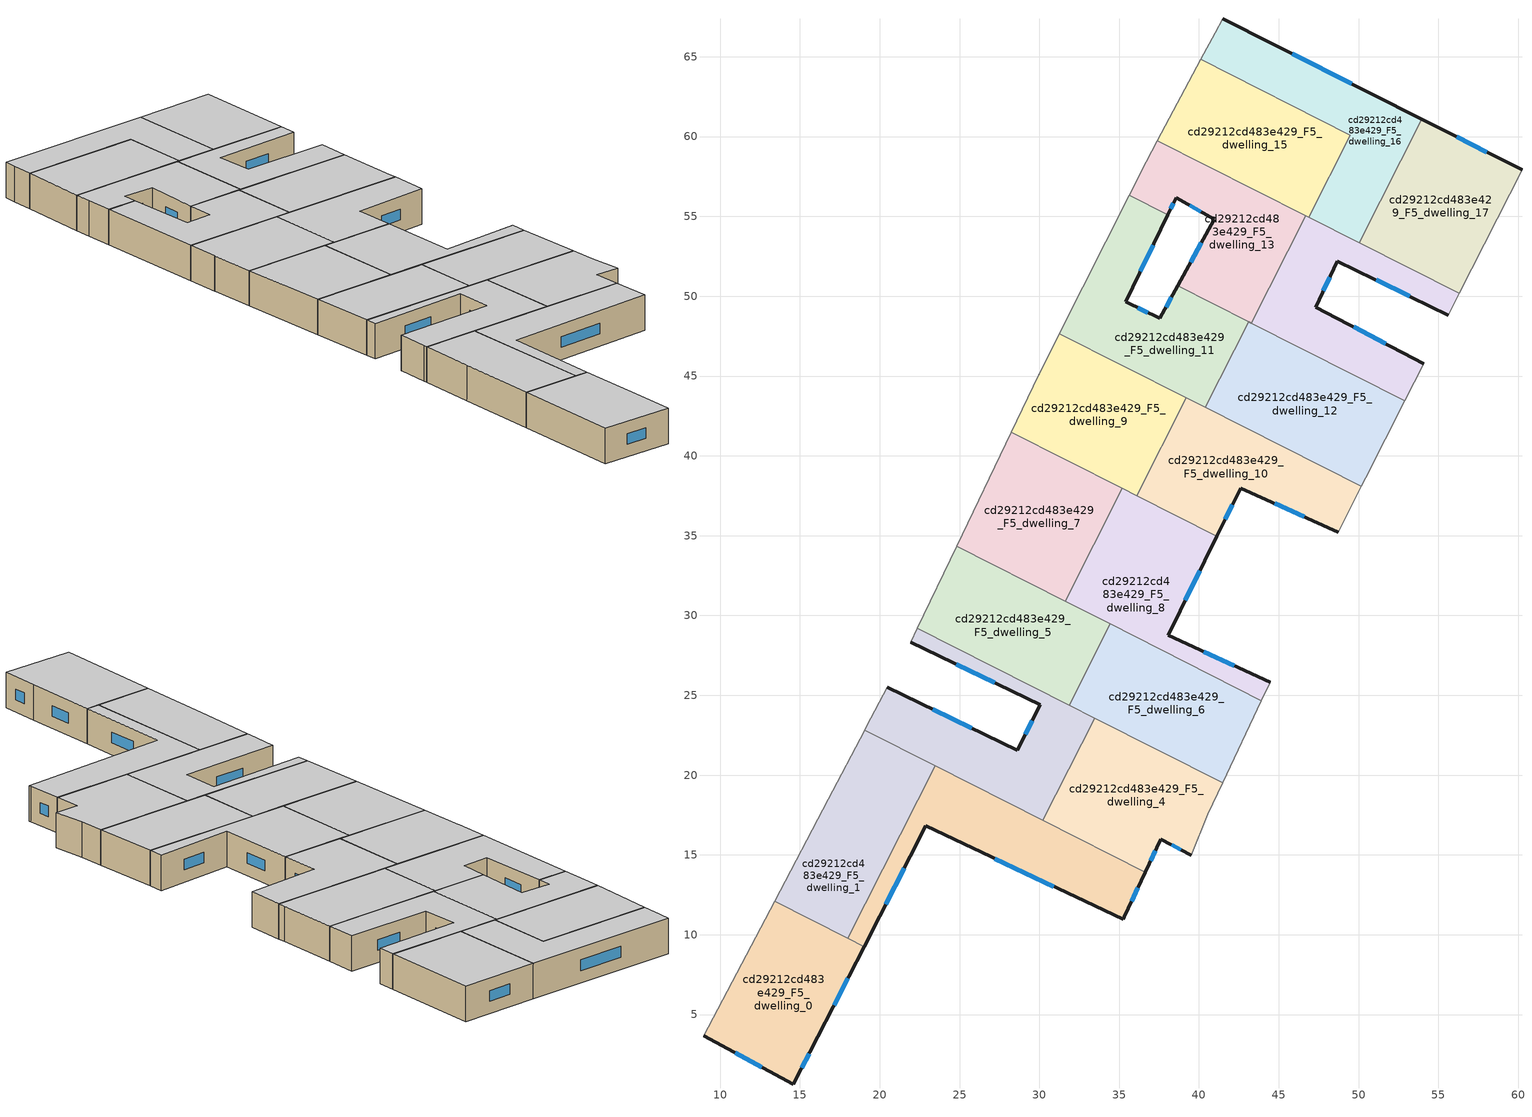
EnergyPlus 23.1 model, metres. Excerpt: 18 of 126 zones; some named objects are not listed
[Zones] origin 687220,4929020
cd29212cd483e429_F5_dwelling_0
 floor to cd29212cd483e429_F4_dwelling_0 (EU_floor_Construction): 19.02,9.26 16.12,3.6 14.59,0.63 8.96,3.66 13.42,12.1 z15
 wall outside (EU_wall_Construction): 8.96,3.66 14.59,0.63 16.12,3.6 19.02,9.26 z15:18
 wall adiabatic (EU_wall_Construction): 13.42,12.1 8.96,3.66 z15:18
 wall to cd29212cd483e429_F5_dwelling_1 (EU_wall_Construction): 18,9.78 13.42,12.1 z15:18
 wall to cd29212cd483e429_F5_dwelling_2 (EU_wall_Construction): 19.02,9.26 18,9.78 z15:18
 window (EU_Window_Construction): 17.14,5.59 18,7.28 / 15.13,1.68 15.59,2.56 / 10.94,2.6 12.62,1.7 z16.05:16.95
 ceiling to cd29212cd483e429_F6_dwelling_0 (EU_floor_Construction): 16.12,3.6 19.02,9.26 13.42,12.1 8.96,3.66 14.59,0.63 z18
cd29212cd483e429_F5_dwelling_1
 floor to cd29212cd483e429_F4_dwelling_1 (EU_floor_Construction): 23.47,20.58 18,9.78 13.42,12.1 16.78,18.48 19.05,22.82 z15
 wall adiabatic (EU_wall_Construction): 19.05,22.82 16.78,18.48 13.42,12.1 z15:18
 wall to cd29212cd483e429_F5_dwelling_2 (EU_wall_Construction): 18,9.78 23.47,20.58 z15:18
 wall to cd29212cd483e429_F5_dwelling_3 (EU_wall_Construction): 23.47,20.58 19.05,22.82 z15:18
 ceiling to cd29212cd483e429_F6_dwelling_1 (EU_floor_Construction): 18,9.78 23.47,20.58 19.05,22.82 16.78,18.48 13.42,12.1 z18
cd29212cd483e429_F5_dwelling_10
 floor to cd29212cd483e429_F4_dwelling_10 (EU_floor_Construction): 50.17,38.08 48.73,35.22 42.61,37.98 41.12,34.96 36.09,37.5 39.2,43.63 z15
 wall outside (EU_wall_Construction): 41.12,34.96 42.61,37.98 48.73,35.22 z15:18
 wall to cd29212cd483e429_F5_dwelling_9 (EU_wall_Construction): 39.2,43.63 36.09,37.5 z15:18
 wall adiabatic (EU_wall_Construction): 48.73,35.22 50.17,38.08 z15:18
 wall to cd29212cd483e429_F5_dwelling_8 (EU_wall_Construction): 36.09,37.5 41.12,34.96 z15:18
 wall to cd29212cd483e429_F5_dwelling_12 (EU_wall_Construction): 50.17,38.08 40.39,43.03 z15:18
 wall to cd29212cd483e429_F5_dwelling_11 (EU_wall_Construction): 40.39,43.03 39.2,43.63 z15:18
 window (EU_Window_Construction): 44.76,37.02 46.59,36.19 / 41.64,36.02 42.09,36.92 z16.05:16.95
 ceiling to cd29212cd483e429_F6_dwelling_10 (EU_floor_Construction): 48.73,35.22 50.17,38.08 39.2,43.63 36.09,37.5 41.12,34.96 42.61,37.98 z18
cd29212cd483e429_F5_dwelling_11
 floor to cd29212cd483e429_F4_dwelling_11 (EU_floor_Construction): 38.06,55.11 35.4,49.64 37.54,48.6 38.67,50.66 43.11,48.41 40.39,43.03 31.26,47.65 35.64,56.34 z15
 wall outside (EU_wall_Construction): 38.67,50.66 37.54,48.6 35.4,49.64 38.06,55.11 z15:18
 wall to cd29212cd483e429_F5_dwelling_13 (EU_wall_Construction): 38.06,55.11 35.64,56.34 / 43.11,48.41 38.67,50.66 z15:18
 wall to cd29212cd483e429_F5_dwelling_12 (EU_wall_Construction): 40.39,43.03 43.11,48.41 z15:18
 wall adiabatic (EU_wall_Construction): 35.64,56.34 31.26,47.65 z15:18
 wall to cd29212cd483e429_F5_dwelling_9 (EU_wall_Construction): 31.26,47.65 39.2,43.63 z15:18
 window (EU_Window_Construction): 36.33,51.56 37.13,53.2 / 36.79,48.97 36.15,49.28 / 38.28,49.94 37.94,49.32 z16.05:16.95
 ceiling to cd29212cd483e429_F6_dwelling_11 (EU_floor_Construction): 40.39,43.03 43.11,48.41 38.67,50.66 37.54,48.6 35.4,49.64 38.06,55.11 35.64,56.34 31.26,47.65 z18
cd29212cd483e429_F5_dwelling_12
 floor to cd29212cd483e429_F4_dwelling_12 (EU_floor_Construction): 52.89,43.45 50.45,38.64 50.17,38.08 40.39,43.03 43.11,48.41 z15
 wall adiabatic (EU_wall_Construction): 50.17,38.08 50.45,38.64 52.89,43.45 z15:18
 wall to cd29212cd483e429_F5_dwelling_14 (EU_wall_Construction): 52.89,43.45 43.28,48.32 z15:18
 wall to cd29212cd483e429_F5_dwelling_13 (EU_wall_Construction): 43.28,48.32 43.11,48.41 z15:18
 ceiling to cd29212cd483e429_F6_dwelling_12 (EU_floor_Construction): 50.45,38.64 52.89,43.45 43.11,48.41 40.39,43.03 50.17,38.08 z18
cd29212cd483e429_F5_dwelling_13
 floor to cd29212cd483e429_F4_dwelling_13 (EU_floor_Construction): 46.69,55.04 43.28,48.32 38.67,50.66 40.95,54.81 38.57,56.18 38.06,55.11 35.64,56.34 36.68,58.41 37.4,59.75 z15
 wall outside (EU_wall_Construction): 38.06,55.11 38.57,56.18 40.95,54.81 38.67,50.66 z15:18
 wall adiabatic (EU_wall_Construction): 37.4,59.75 36.68,58.41 35.64,56.34 z15:18
 wall to cd29212cd483e429_F5_dwelling_14 (EU_wall_Construction): 43.28,48.32 46.69,55.04 z15:18
 wall to cd29212cd483e429_F5_dwelling_15 (EU_wall_Construction): 46.69,55.04 37.4,59.75 z15:18
 window (EU_Window_Construction): 39.41,55.7 40.12,55.29 / 38.24,55.49 38.39,55.81 / 40.15,53.35 39.47,52.11 z16.05:16.95
 ceiling to cd29212cd483e429_F6_dwelling_13 (EU_floor_Construction): 43.28,48.32 46.69,55.04 37.4,59.75 36.68,58.41 35.64,56.34 38.06,55.11 38.57,56.18 40.95,54.81 38.67,50.66 z18
cd29212cd483e429_F5_dwelling_14
 floor to cd29212cd483e429_F4_dwelling_14 (EU_floor_Construction): 56.31,50.17 55.62,48.82 48.67,52.2 47.32,49.32 54.07,45.78 52.89,43.45 43.28,48.32 46.69,55.04 z15
 wall outside (EU_wall_Construction): 54.07,45.78 47.32,49.32 48.67,52.2 55.62,48.82 z15:18
 wall adiabatic (EU_wall_Construction): 55.62,48.82 56.31,50.17 / 52.89,43.45 54.07,45.78 z15:18
 wall to cd29212cd483e429_F5_dwelling_17 (EU_wall_Construction): 56.31,50.17 50.04,53.34 z15:18
 wall to cd29212cd483e429_F5_dwelling_16 (EU_wall_Construction): 50.04,53.35 46.88,54.95 z15:18
 wall to cd29212cd483e429_F5_dwelling_15 (EU_wall_Construction): 46.88,54.95 46.69,55.04 z15:18
 window (EU_Window_Construction): 51.11,51.02 53.19,50.01 / 47.8,50.33 48.2,51.19 / 51.71,47.02 49.69,48.08 z16.05:16.95
 ceiling to cd29212cd483e429_F6_dwelling_14 (EU_floor_Construction): 54.07,45.78 47.32,49.32 48.67,52.2 55.62,48.82 56.31,50.17 46.69,55.04 43.28,48.32 52.89,43.45 z18
cd29212cd483e429_F5_dwelling_15
 floor to cd29212cd483e429_F4_dwelling_15 (EU_floor_Construction): 49.49,60.09 46.88,54.95 37.4,59.75 40.12,64.84 z15
 wall to cd29212cd483e429_F5_dwelling_16 (EU_wall_Construction): 46.88,54.95 49.49,60.09 40.12,64.84 z15:18
 wall adiabatic (EU_wall_Construction): 40.12,64.84 37.4,59.75 z15:18
 ceiling to cd29212cd483e429_F6_dwelling_15 (EU_floor_Construction): 46.88,54.95 49.49,60.09 40.12,64.84 37.4,59.75 z18
cd29212cd483e429_F5_dwelling_16
 floor to cd29212cd483e429_F4_dwelling_16 (EU_floor_Construction): 53.96,61.09 50.04,53.34 46.88,54.95 49.49,60.09 40.12,64.84 41.01,66.51 41.47,67.38 z15
 wall outside (EU_wall_Construction): 53.96,61.09 41.47,67.38 z15:18
 wall adiabatic (EU_wall_Construction): 41.47,67.38 41.01,66.51 40.12,64.84 z15:18
 wall to cd29212cd483e429_F5_dwelling_17 (EU_wall_Construction): 50.04,53.34 53.96,61.09 z15:18
 window (EU_Window_Construction): 49.58,63.29 45.85,65.17 z16.05:16.95
 ceiling to cd29212cd483e429_F6_dwelling_16 (EU_floor_Construction): 50.04,53.34 53.96,61.09 41.47,67.38 41.01,66.51 40.12,64.84 49.49,60.09 46.88,54.95 z18
cd29212cd483e429_F5_dwelling_17
 floor to cd29212cd483e429_F4_dwelling_17 (EU_floor_Construction): 60.23,57.92 56.31,50.17 50.04,53.34 53.96,61.09 z15
 wall outside (EU_wall_Construction): 60.23,57.92 53.96,61.09 z15:18
 wall adiabatic (EU_wall_Construction): 56.31,50.17 60.23,57.92 z15:18
 window (EU_Window_Construction): 58.03,59.03 56.16,59.98 z16.05:16.95
 ceiling to cd29212cd483e429_F6_dwelling_17 (EU_floor_Construction): 56.31,50.17 60.23,57.92 53.96,61.09 50.04,53.34 z18
cd29212cd483e429_F5_dwelling_2
 floor to cd29212cd483e429_F4_dwelling_2 (EU_floor_Construction): 36.64,13.91 35.32,11.12 35.25,10.97 22.88,16.81 19.02,9.26 18,9.78 23.47,20.58 z15
 wall outside (EU_wall_Construction): 19.02,9.26 22.88,16.81 35.25,10.97 35.32,11.12 36.64,13.91 z15:18
 wall to cd29212cd483e429_F5_dwelling_4 (EU_wall_Construction): 36.64,13.91 30.22,17.16 z15:18
 wall to cd29212cd483e429_F5_dwelling_3 (EU_wall_Construction): 30.22,17.16 23.47,20.58 z15:18
 window (EU_Window_Construction): 27.22,14.77 30.92,13.02 / 20.37,11.91 21.53,14.17 / 35.79,12.1 36.18,12.93 z16.05:16.95
 ceiling to cd29212cd483e429_F6_dwelling_2 (EU_floor_Construction): 35.25,10.97 35.32,11.12 36.64,13.91 23.47,20.58 18,9.78 19.02,9.26 22.88,16.81 z18
cd29212cd483e429_F5_dwelling_3
 floor to cd29212cd483e429_F4_dwelling_3 (EU_floor_Construction): 33.47,23.57 30.22,17.16 19.05,22.82 19.19,23.08 20.46,25.49 20.47,25.51 28.61,21.56 30.04,24.4 21.94,28.32 22.36,29.2 z15
 wall outside (EU_wall_Construction): 21.94,28.32 30.04,24.4 28.61,21.56 20.47,25.51 z15:18
 wall adiabatic (EU_wall_Construction): 20.47,25.51 20.46,25.49 19.19,23.08 19.05,22.82 / 22.36,29.2 21.94,28.32 z15:18
 wall to cd29212cd483e429_F5_dwelling_4 (EU_wall_Construction): 30.22,17.16 33.47,23.57 z15:18
 wall to cd29212cd483e429_F5_dwelling_5 (EU_wall_Construction): 31.86,24.39 22.36,29.2 z15:18
 wall to cd29212cd483e429_F5_dwelling_6 (EU_wall_Construction): 33.47,23.57 31.86,24.39 z15:18
 window (EU_Window_Construction): 25.76,22.95 23.33,24.13 / 29.54,23.41 29.12,22.56 / 24.78,26.95 27.2,25.78 z16.05:16.95
 ceiling to cd29212cd483e429_F6_dwelling_3 (EU_floor_Construction): 30.22,17.16 33.47,23.57 22.36,29.2 21.94,28.32 30.04,24.4 28.61,21.56 20.47,25.51 20.46,25.49 19.19,23.08 19.05,22.82 z18
cd29212cd483e429_F5_dwelling_4
 floor to cd29212cd483e429_F4_dwelling_4 (EU_floor_Construction): 41.48,19.52 40.55,17.54 39.52,14.98 37.61,15.97 36.64,13.91 30.22,17.16 33.47,23.57 z15
 wall outside (EU_wall_Construction): 36.64,13.91 37.61,15.97 39.52,14.98 z15:18
 wall adiabatic (EU_wall_Construction): 39.52,14.98 40.55,17.54 41.48,19.52 z15:18
 wall to cd29212cd483e429_F5_dwelling_6 (EU_wall_Construction): 41.48,19.52 33.47,23.57 z15:18
 window (EU_Window_Construction): 38.28,15.63 38.85,15.33 / 36.98,14.63 37.27,15.25 z16.05:16.95
 ceiling to cd29212cd483e429_F6_dwelling_4 (EU_floor_Construction): 39.52,14.98 40.55,17.54 41.48,19.52 33.47,23.57 30.22,17.16 36.64,13.91 37.61,15.97 z18
cd29212cd483e429_F5_dwelling_5
 floor to cd29212cd483e429_F4_dwelling_5 (EU_floor_Construction): 34.43,29.47 31.86,24.39 22.36,29.2 24.82,34.34 z15
 wall to cd29212cd483e429_F5_dwelling_6 (EU_wall_Construction): 31.86,24.39 34.43,29.47 z15:18
 wall adiabatic (EU_wall_Construction): 24.82,34.34 22.36,29.2 z15:18
 wall to cd29212cd483e429_F5_dwelling_7 (EU_wall_Construction): 31.62,30.89 24.82,34.34 z15:18
 wall to cd29212cd483e429_F5_dwelling_8 (EU_wall_Construction): 34.43,29.47 31.62,30.89 z15:18
 ceiling to cd29212cd483e429_F6_dwelling_5 (EU_floor_Construction): 31.86,24.39 34.43,29.47 24.82,34.34 22.36,29.2 z18
cd29212cd483e429_F5_dwelling_6
 floor to cd29212cd483e429_F4_dwelling_6 (EU_floor_Construction): 43.92,24.67 41.48,19.52 31.86,24.39 34.43,29.47 z15
 wall adiabatic (EU_wall_Construction): 41.48,19.52 43.92,24.67 z15:18
 wall to cd29212cd483e429_F5_dwelling_8 (EU_wall_Construction): 43.92,24.67 34.43,29.47 z15:18
 ceiling to cd29212cd483e429_F6_dwelling_6 (EU_floor_Construction): 41.48,19.52 43.92,24.67 34.43,29.47 31.86,24.39 z18
cd29212cd483e429_F5_dwelling_7
 floor to cd29212cd483e429_F4_dwelling_7 (EU_floor_Construction): 35.19,37.96 31.62,30.89 24.82,34.34 28.24,41.48 z15
 wall to cd29212cd483e429_F5_dwelling_8 (EU_wall_Construction): 31.62,30.89 35.19,37.96 z15:18
 wall adiabatic (EU_wall_Construction): 28.24,41.48 24.82,34.34 z15:18
 wall to cd29212cd483e429_F5_dwelling_9 (EU_wall_Construction): 35.19,37.96 28.24,41.48 z15:18
 ceiling to cd29212cd483e429_F6_dwelling_7 (EU_floor_Construction): 31.62,30.89 35.19,37.96 28.24,41.48 24.82,34.34 z18
cd29212cd483e429_F5_dwelling_8
 floor to cd29212cd483e429_F4_dwelling_8 (EU_floor_Construction): 41.12,34.96 38.06,28.77 44.46,25.83 43.92,24.67 31.62,30.89 35.19,37.96 z15
 wall outside (EU_wall_Construction): 44.46,25.83 38.06,28.77 41.12,34.96 z15:18
 wall adiabatic (EU_wall_Construction): 43.92,24.67 44.46,25.83 z15:18
 wall to cd29212cd483e429_F5_dwelling_9 (EU_wall_Construction): 36.09,37.5 35.19,37.96 z15:18
 window (EU_Window_Construction): 39.13,30.94 40.05,32.79 / 42.22,26.86 40.31,27.74 z16.05:16.95
 ceiling to cd29212cd483e429_F6_dwelling_8 (EU_floor_Construction): 43.92,24.67 44.46,25.83 38.06,28.77 41.12,34.96 35.19,37.96 31.62,30.89 z18
cd29212cd483e429_F5_dwelling_9
 floor to cd29212cd483e429_F4_dwelling_9 (EU_floor_Construction): 39.2,43.63 36.09,37.5 28.24,41.48 29.97,45.08 29.98,45.12 31.26,47.65 z15
 wall adiabatic (EU_wall_Construction): 31.26,47.65 29.98,45.12 29.97,45.08 28.24,41.48 z15:18
 ceiling to cd29212cd483e429_F6_dwelling_9 (EU_floor_Construction): 36.09,37.5 39.2,43.63 31.26,47.65 29.98,45.12 29.97,45.08 28.24,41.48 z18
[Building]
EU S2 Campaign: North Axis=0; Terrain=City; Solar Distribution=FullExterior
[Site:Location]
Bologna: Latitude=44.5; Longitude=11.25; Time Zone=1; Elevation=37
[SizingPeriod:WeatherFileDays]
AnnualSizingPeriod: Begin Month=1; Begin Day of Month=1; End Month=12; End Day of Month=31; Day of Week for Start Day=Monday; Use Weather File Daylight Saving Period=No; Use Weather File Rain and Snow Indicators=No
[MATERIAL]
EU_InternalMass_Material: Roughness=MediumRough; Thickness=0.1; Conductivity=1; Density=1800; Specific Heat=900; Thermal Absorptance=0.9; Solar Absorptance=0.7; Visible Absorptance=0.7
[MATERIAL:NOMASS] Roughness=MediumRough; Thermal Absorptance=0.9; Solar Absorptance=0.7; Visible Absorptance=0.7
Name | Thermal Resistance
EU_wall_NoMass | 0.890213
EU_floor_NoMass | 0.79516
[WINDOWMATERIAL:SIMPLEGLAZINGSYSTEM]
EU_Window_SimpleGlazing: UFactor=4.49146; Solar Heat Gain Coefficient=0.85; Visible Transmittance=0.85
[CONSTRUCTION]
EU_wall_Construction: EU_wall_NoMass
EU_floor_Construction: EU_floor_NoMass
EU_Window_Construction: EU_Window_SimpleGlazing
EU_InternalMass_Construction: EU_InternalMass_Material
[ZONE] Type=1; Multiplier=1; Ceiling Height=autocalculate; Floor Area=autocalculate; Part of Total Floor Area=Yes
Name | Volume
cd29212cd483e429_F5_dwelling_0; cd29212cd483e429_F5_dwelling_16 | 182.966
cd29212cd483e429_F5_dwelling_1 | 182.969
cd29212cd483e429_F5_dwelling_10 | 182.99
cd29212cd483e429_F5_dwelling_11 | 198.152
cd29212cd483e429_F5_dwelling_12 | 198.146
cd29212cd483e429_F5_dwelling_13; cd29212cd483e429_F5_dwelling_14 | 167.782
cd29212cd483e429_F5_dwelling_15; cd29212cd483e429_F5_dwelling_2; cd29212cd483e429_F5_dwelling_6 | 182.944
cd29212cd483e429_F5_dwelling_17 | 182.967
cd29212cd483e429_F5_dwelling_3 | 182.971
cd29212cd483e429_F5_dwelling_4 | 182.976
cd29212cd483e429_F5_dwelling_5 | 182.929
cd29212cd483e429_F5_dwelling_7 | 182.968
cd29212cd483e429_F5_dwelling_8 | 182.956
cd29212cd483e429_F5_dwelling_9 | 182.978
[INTERNALMASS] Construction=EU_InternalMass_Construction
Name | Zone or ZoneList | Surface Area
cd29212cd483e429_F5_dwelling_0_EU_InternalMass | cd29212cd483e429_F5_dwelling_0 | 60.9888
cd29212cd483e429_F5_dwelling_1_EU_InternalMass | cd29212cd483e429_F5_dwelling_1 | 60.9896
cd29212cd483e429_F5_dwelling_2_EU_InternalMass | cd29212cd483e429_F5_dwelling_2 | 60.9811
cd29212cd483e429_F5_dwelling_3_EU_InternalMass | cd29212cd483e429_F5_dwelling_3 | 60.9954
cd29212cd483e429_F5_dwelling_4_EU_InternalMass | cd29212cd483e429_F5_dwelling_4 | 60.9917
cd29212cd483e429_F5_dwelling_5_EU_InternalMass | cd29212cd483e429_F5_dwelling_5 | 60.9764
cd29212cd483e429_F5_dwelling_6_EU_InternalMass | cd29212cd483e429_F5_dwelling_6 | 60.9809
cd29212cd483e429_F5_dwelling_7_EU_InternalMass | cd29212cd483e429_F5_dwelling_7 | 60.9885
cd29212cd483e429_F5_dwelling_8_EU_InternalMass | cd29212cd483e429_F5_dwelling_8 | 60.986
cd29212cd483e429_F5_dwelling_9_EU_InternalMass | cd29212cd483e429_F5_dwelling_9 | 60.9933
cd29212cd483e429_F5_dwelling_10_EU_InternalMass | cd29212cd483e429_F5_dwelling_10 | 60.9966
cd29212cd483e429_F5_dwelling_11_EU_InternalMass | cd29212cd483e429_F5_dwelling_11 | 66.0517
cd29212cd483e429_F5_dwelling_12_EU_InternalMass | cd29212cd483e429_F5_dwelling_12 | 66.0498
cd29212cd483e429_F5_dwelling_13_EU_InternalMass | cd29212cd483e429_F5_dwelling_13 | 55.9277
cd29212cd483e429_F5_dwelling_14_EU_InternalMass | cd29212cd483e429_F5_dwelling_14 | 55.9274
cd29212cd483e429_F5_dwelling_15_EU_InternalMass | cd29212cd483e429_F5_dwelling_15 | 60.9818
cd29212cd483e429_F5_dwelling_16_EU_InternalMass | cd29212cd483e429_F5_dwelling_16 | 60.9886
cd29212cd483e429_F5_dwelling_17_EU_InternalMass | cd29212cd483e429_F5_dwelling_17 | 60.9881
[OTHEREQUIPMENT] Fuel Type=Electricity; Design Level Calculation Method=Watts/Area; Power per Zone Floor Area=1; Fraction Latent=0; Fraction Radiant=0; Fraction Lost=0; Carbon Dioxide Generation Rate=0; EndUse Subcategory=EU_Step8_InternalGains
Name | Zone or ZoneList or Space or SpaceList | Schedule
EU_Step8_InternalGain_cd29212cd483e429_F5_dwelling_0_f000 | cd29212cd483e429_F5_dwelling_0 | EU_Step8_GainSchedule_cd29212cd483e429_F5_dwelling_0_f000
EU_Step8_InternalGain_cd29212cd483e429_F5_dwelling_1_f000 | cd29212cd483e429_F5_dwelling_1 | EU_Step8_GainSchedule_cd29212cd483e429_F5_dwelling_1_f000
EU_Step8_InternalGain_cd29212cd483e429_F5_dwelling_2_f000 | cd29212cd483e429_F5_dwelling_2 | EU_Step8_GainSchedule_cd29212cd483e429_F5_dwelling_2_f000
EU_Step8_InternalGain_cd29212cd483e429_F5_dwelling_3_f000 | cd29212cd483e429_F5_dwelling_3 | EU_Step8_GainSchedule_cd29212cd483e429_F5_dwelling_3_f000
EU_Step8_InternalGain_cd29212cd483e429_F5_dwelling_4_f000 | cd29212cd483e429_F5_dwelling_4 | EU_Step8_GainSchedule_cd29212cd483e429_F5_dwelling_4_f000
EU_Step8_InternalGain_cd29212cd483e429_F5_dwelling_5_f000 | cd29212cd483e429_F5_dwelling_5 | EU_Step8_GainSchedule_cd29212cd483e429_F5_dwelling_5_f000
EU_Step8_InternalGain_cd29212cd483e429_F5_dwelling_6_f000 | cd29212cd483e429_F5_dwelling_6 | EU_Step8_GainSchedule_cd29212cd483e429_F5_dwelling_6_f000
EU_Step8_InternalGain_cd29212cd483e429_F5_dwelling_7_f000 | cd29212cd483e429_F5_dwelling_7 | EU_Step8_GainSchedule_cd29212cd483e429_F5_dwelling_7_f000
EU_Step8_InternalGain_cd29212cd483e429_F5_dwelling_8_f000 | cd29212cd483e429_F5_dwelling_8 | EU_Step8_GainSchedule_cd29212cd483e429_F5_dwelling_8_f000
EU_Step8_InternalGain_cd29212cd483e429_F5_dwelling_9_f000 | cd29212cd483e429_F5_dwelling_9 | EU_Step8_GainSchedule_cd29212cd483e429_F5_dwelling_9_f000
EU_Step8_InternalGain_cd29212cd483e429_F5_dwelling_10_f000 | cd29212cd483e429_F5_dwelling_10 | EU_Step8_GainSchedule_cd29212cd483e429_F5_dwelling_10_f000
EU_Step8_InternalGain_cd29212cd483e429_F5_dwelling_11_f000 | cd29212cd483e429_F5_dwelling_11 | EU_Step8_GainSchedule_cd29212cd483e429_F5_dwelling_11_f000
EU_Step8_InternalGain_cd29212cd483e429_F5_dwelling_12_f000 | cd29212cd483e429_F5_dwelling_12 | EU_Step8_GainSchedule_cd29212cd483e429_F5_dwelling_12_f000
EU_Step8_InternalGain_cd29212cd483e429_F5_dwelling_13_f000 | cd29212cd483e429_F5_dwelling_13 | EU_Step8_GainSchedule_cd29212cd483e429_F5_dwelling_13_f000
EU_Step8_InternalGain_cd29212cd483e429_F5_dwelling_14_f000 | cd29212cd483e429_F5_dwelling_14 | EU_Step8_GainSchedule_cd29212cd483e429_F5_dwelling_14_f000
EU_Step8_InternalGain_cd29212cd483e429_F5_dwelling_15_f000 | cd29212cd483e429_F5_dwelling_15 | EU_Step8_GainSchedule_cd29212cd483e429_F5_dwelling_15_f000
EU_Step8_InternalGain_cd29212cd483e429_F5_dwelling_16_f000 | cd29212cd483e429_F5_dwelling_16 | EU_Step8_GainSchedule_cd29212cd483e429_F5_dwelling_16_f000
EU_Step8_InternalGain_cd29212cd483e429_F5_dwelling_17_f000 | cd29212cd483e429_F5_dwelling_17 | EU_Step8_GainSchedule_cd29212cd483e429_F5_dwelling_17_f000
[ZONEVENTILATION:DESIGNFLOWRATE] Schedule=EU_AlwaysOn; Design Flow Rate Calculation Method=AirChanges/Hour; Air Changes per Hour=0.718634; Ventilation Type=Natural; Fan Pressure Rise=0; Fan Total Efficiency=1; Constant Term Coefficient=1; Temperature Term Coefficient=0; Velocity Term Coefficient=0; Velocity Squared Term Coefficient=0; Minimum Indoor Temperature=-100; Maximum Indoor Temperature=100; Delta Temperature=-100; Minimum Outdoor Temperature=-100; Maximum Outdoor Temperature=100; Maximum Wind Speed=40
Name | Zone or ZoneList or Space or SpaceList
EU_ConstantAir_cd29212cd483e429_F5_dwelling_0 | cd29212cd483e429_F5_dwelling_0
EU_ConstantAir_cd29212cd483e429_F5_dwelling_1 | cd29212cd483e429_F5_dwelling_1
EU_ConstantAir_cd29212cd483e429_F5_dwelling_2 | cd29212cd483e429_F5_dwelling_2
EU_ConstantAir_cd29212cd483e429_F5_dwelling_3 | cd29212cd483e429_F5_dwelling_3
EU_ConstantAir_cd29212cd483e429_F5_dwelling_4 | cd29212cd483e429_F5_dwelling_4
EU_ConstantAir_cd29212cd483e429_F5_dwelling_5 | cd29212cd483e429_F5_dwelling_5
EU_ConstantAir_cd29212cd483e429_F5_dwelling_6 | cd29212cd483e429_F5_dwelling_6
EU_ConstantAir_cd29212cd483e429_F5_dwelling_7 | cd29212cd483e429_F5_dwelling_7
EU_ConstantAir_cd29212cd483e429_F5_dwelling_8 | cd29212cd483e429_F5_dwelling_8
EU_ConstantAir_cd29212cd483e429_F5_dwelling_9 | cd29212cd483e429_F5_dwelling_9
EU_ConstantAir_cd29212cd483e429_F5_dwelling_10 | cd29212cd483e429_F5_dwelling_10
EU_ConstantAir_cd29212cd483e429_F5_dwelling_11 | cd29212cd483e429_F5_dwelling_11
EU_ConstantAir_cd29212cd483e429_F5_dwelling_12 | cd29212cd483e429_F5_dwelling_12
EU_ConstantAir_cd29212cd483e429_F5_dwelling_13 | cd29212cd483e429_F5_dwelling_13
EU_ConstantAir_cd29212cd483e429_F5_dwelling_14 | cd29212cd483e429_F5_dwelling_14
EU_ConstantAir_cd29212cd483e429_F5_dwelling_15 | cd29212cd483e429_F5_dwelling_15
EU_ConstantAir_cd29212cd483e429_F5_dwelling_16 | cd29212cd483e429_F5_dwelling_16
EU_ConstantAir_cd29212cd483e429_F5_dwelling_17 | cd29212cd483e429_F5_dwelling_17
[HVACTEMPLATE:ZONE:IDEALLOADSAIRSYSTEM] System Availability Schedule=EU_AlwaysOn; Maximum Heating Supply Air Temperature=50; Minimum Cooling Supply Air Temperature=13; Maximum Heating Supply Air Humidity Ratio=0.0156; Minimum Cooling Supply Air Humidity Ratio=0.0077; Heating Limit=NoLimit; Cooling Limit=NoLimit; Heating Availability Schedule=EU_AlwaysOn; Cooling Availability Schedule=EU_CoolingOff; Dehumidification Control Type=ConstantSensibleHeatRatio; Cooling Sensible Heat Ratio=0.7; Dehumidification Setpoint=60; Humidification Control Type=None; Humidification Setpoint=30; Outdoor Air Method=None; Outdoor Air Flow Rate per Person=0.00944; Outdoor Air Flow Rate per Zone Floor Area=0; Outdoor Air Flow Rate per Zone=0; Demand Controlled Ventilation Type=None; Outdoor Air Economizer Type=NoEconomizer; Heat Recovery Type=None; Sensible Heat Recovery Effectiveness=0.7; Latent Heat Recovery Effectiveness=0.65
Name | Template Thermostat
cd29212cd483e429_F5_dwelling_0 | EU_HeatOnly_cd29212cd483e429_F5_dwelling_0
cd29212cd483e429_F5_dwelling_1 | EU_HeatOnly_cd29212cd483e429_F5_dwelling_1
cd29212cd483e429_F5_dwelling_2 | EU_HeatOnly_cd29212cd483e429_F5_dwelling_2
cd29212cd483e429_F5_dwelling_3 | EU_HeatOnly_cd29212cd483e429_F5_dwelling_3
cd29212cd483e429_F5_dwelling_4 | EU_HeatOnly_cd29212cd483e429_F5_dwelling_4
cd29212cd483e429_F5_dwelling_5 | EU_HeatOnly_cd29212cd483e429_F5_dwelling_5
cd29212cd483e429_F5_dwelling_6 | EU_HeatOnly_cd29212cd483e429_F5_dwelling_6
cd29212cd483e429_F5_dwelling_7 | EU_HeatOnly_cd29212cd483e429_F5_dwelling_7
cd29212cd483e429_F5_dwelling_8 | EU_HeatOnly_cd29212cd483e429_F5_dwelling_8
cd29212cd483e429_F5_dwelling_9 | EU_HeatOnly_cd29212cd483e429_F5_dwelling_9
cd29212cd483e429_F5_dwelling_10 | EU_HeatOnly_cd29212cd483e429_F5_dwelling_10
cd29212cd483e429_F5_dwelling_11 | EU_HeatOnly_cd29212cd483e429_F5_dwelling_11
cd29212cd483e429_F5_dwelling_12 | EU_HeatOnly_cd29212cd483e429_F5_dwelling_12
cd29212cd483e429_F5_dwelling_13 | EU_HeatOnly_cd29212cd483e429_F5_dwelling_13
cd29212cd483e429_F5_dwelling_14 | EU_HeatOnly_cd29212cd483e429_F5_dwelling_14
cd29212cd483e429_F5_dwelling_15 | EU_HeatOnly_cd29212cd483e429_F5_dwelling_15
cd29212cd483e429_F5_dwelling_16 | EU_HeatOnly_cd29212cd483e429_F5_dwelling_16
cd29212cd483e429_F5_dwelling_17 | EU_HeatOnly_cd29212cd483e429_F5_dwelling_17
[SIZING:ZONE] Zone Cooling Design Supply Air Temperature Input Method=SupplyAirTemperature; Zone Cooling Design Supply Air Temperature=13; Zone Heating Design Supply Air Temperature Input Method=SupplyAirTemperature; Zone Heating Design Supply Air Temperature=50; Zone Cooling Design Supply Air Humidity Ratio=0.008; Zone Heating Design Supply Air Humidity Ratio=0.008; Cooling Design Air Flow Method=DesignDay; Cooling Design Air Flow Rate=0; Cooling Minimum Air Flow per Zone Floor Area=0.000762; Cooling Minimum Air Flow=0; Cooling Minimum Air Flow Fraction=0.2; Heating Design Air Flow Method=DesignDay; Heating Design Air Flow Rate=0; Heating Maximum Air Flow per Zone Floor Area=0.002032; Heating Maximum Air Flow=0.141576; Heating Maximum Air Flow Fraction=0.3; Account for Dedicated Outdoor Air System=No; Dedicated Outdoor Air System Control Strategy=NeutralSupplyAir; Dedicated Outdoor Air Low Setpoint Temperature for Design=autosize; Dedicated Outdoor Air High Setpoint Temperature for Design=autosize; Zone Load Sizing Method=Sensible Load Only No Latent Load; Zone Latent Cooling Design Supply Air Humidity Ratio Input Method=HumidityRatioDifference; Zone Cooling Design Supply Air Humidity Ratio Difference=0.005; Zone Latent Heating Design Supply Air Humidity Ratio Input Method=HumidityRatioDifference; Zone Humidification Design Supply Air Humidity Ratio Difference=0.005
cd29212cd483e429_F5_dwelling_0; cd29212cd483e429_F5_dwelling_1; cd29212cd483e429_F5_dwelling_2; cd29212cd483e429_F5_dwelling_3; cd29212cd483e429_F5_dwelling_4; cd29212cd483e429_F5_dwelling_5; cd29212cd483e429_F5_dwelling_6; cd29212cd483e429_F5_dwelling_7; cd29212cd483e429_F5_dwelling_8; cd29212cd483e429_F5_dwelling_9; cd29212cd483e429_F5_dwelling_10; cd29212cd483e429_F5_dwelling_11; cd29212cd483e429_F5_dwelling_12; cd29212cd483e429_F5_dwelling_13; cd29212cd483e429_F5_dwelling_14; cd29212cd483e429_F5_dwelling_15; cd29212cd483e429_F5_dwelling_16; cd29212cd483e429_F5_dwelling_17
[SCHEDULE:CONSTANT]
Name | Hourly Value
EU_AlwaysOn | 1
EU_CoolingOff | 0
[SCHEDULE:FILE] Column Number=1; Rows to Skip at Top=0; Number of Hours of Data=8760; Column Separator=Comma; Interpolate to Timestep=No; Minutes per Item=60; Adjust Schedule for Daylight Savings=Yes
Name | File
EU_Step8_GainSchedule_cd29212cd483e429_F5_dwelling_0_f000 | ../../schedules/cd29212cd483e429/cd29212cd483e429_F5_dwelling_0_f000_gain.csv
EU_Step8_GainSchedule_cd29212cd483e429_F5_dwelling_1_f000 | ../../schedules/cd29212cd483e429/cd29212cd483e429_F5_dwelling_1_f000_gain.csv
EU_Step8_GainSchedule_cd29212cd483e429_F5_dwelling_2_f000 | ../../schedules/cd29212cd483e429/cd29212cd483e429_F5_dwelling_2_f000_gain.csv
EU_Step8_GainSchedule_cd29212cd483e429_F5_dwelling_3_f000 | ../../schedules/cd29212cd483e429/cd29212cd483e429_F5_dwelling_3_f000_gain.csv
EU_Step8_GainSchedule_cd29212cd483e429_F5_dwelling_4_f000 | ../../schedules/cd29212cd483e429/cd29212cd483e429_F5_dwelling_4_f000_gain.csv
EU_Step8_GainSchedule_cd29212cd483e429_F5_dwelling_5_f000 | ../../schedules/cd29212cd483e429/cd29212cd483e429_F5_dwelling_5_f000_gain.csv
EU_Step8_GainSchedule_cd29212cd483e429_F5_dwelling_6_f000 | ../../schedules/cd29212cd483e429/cd29212cd483e429_F5_dwelling_6_f000_gain.csv
EU_Step8_GainSchedule_cd29212cd483e429_F5_dwelling_7_f000 | ../../schedules/cd29212cd483e429/cd29212cd483e429_F5_dwelling_7_f000_gain.csv
EU_Step8_GainSchedule_cd29212cd483e429_F5_dwelling_8_f000 | ../../schedules/cd29212cd483e429/cd29212cd483e429_F5_dwelling_8_f000_gain.csv
EU_Step8_GainSchedule_cd29212cd483e429_F5_dwelling_9_f000 | ../../schedules/cd29212cd483e429/cd29212cd483e429_F5_dwelling_9_f000_gain.csv
EU_Step8_GainSchedule_cd29212cd483e429_F5_dwelling_10_f000 | ../../schedules/cd29212cd483e429/cd29212cd483e429_F5_dwelling_10_f000_gain.csv
EU_Step8_GainSchedule_cd29212cd483e429_F5_dwelling_11_f000 | ../../schedules/cd29212cd483e429/cd29212cd483e429_F5_dwelling_11_f000_gain.csv
EU_Step8_GainSchedule_cd29212cd483e429_F5_dwelling_12_f000 | ../../schedules/cd29212cd483e429/cd29212cd483e429_F5_dwelling_12_f000_gain.csv
EU_Step8_GainSchedule_cd29212cd483e429_F5_dwelling_13_f000 | ../../schedules/cd29212cd483e429/cd29212cd483e429_F5_dwelling_13_f000_gain.csv
EU_Step8_GainSchedule_cd29212cd483e429_F5_dwelling_14_f000 | ../../schedules/cd29212cd483e429/cd29212cd483e429_F5_dwelling_14_f000_gain.csv
EU_Step8_GainSchedule_cd29212cd483e429_F5_dwelling_15_f000 | ../../schedules/cd29212cd483e429/cd29212cd483e429_F5_dwelling_15_f000_gain.csv
EU_Step8_GainSchedule_cd29212cd483e429_F5_dwelling_16_f000 | ../../schedules/cd29212cd483e429/cd29212cd483e429_F5_dwelling_16_f000_gain.csv
EU_Step8_GainSchedule_cd29212cd483e429_F5_dwelling_17_f000 | ../../schedules/cd29212cd483e429/cd29212cd483e429_F5_dwelling_17_f000_gain.csv
